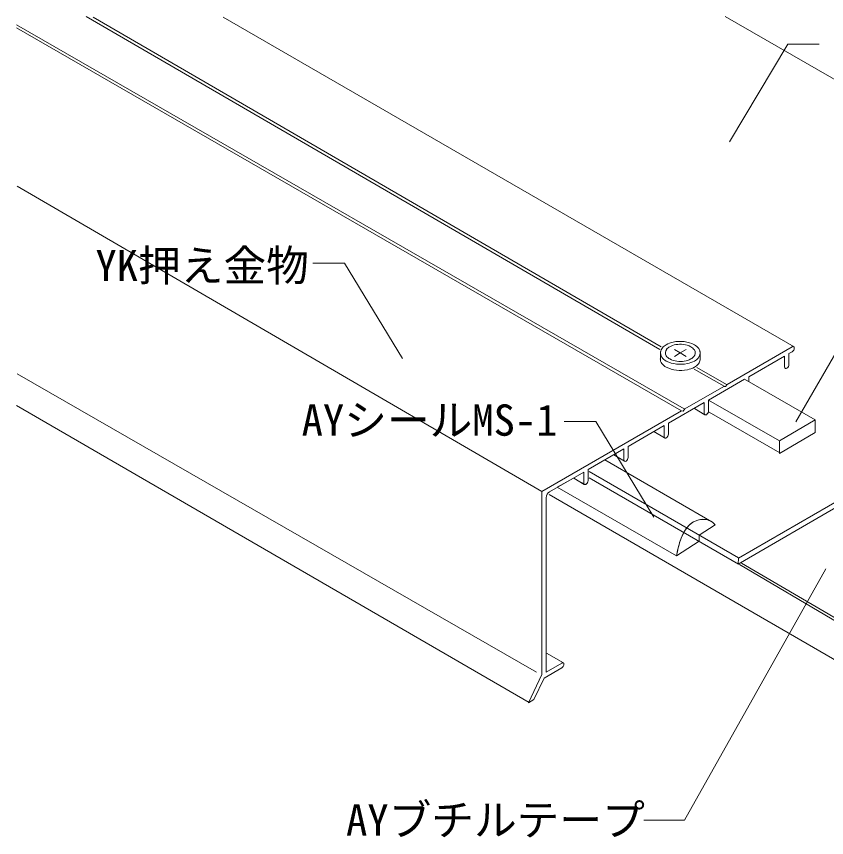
# Model space of a CAD drawing. Units: millimetres, scale not verified. Extents: x -9027 to 5741, y -567 to 9286.
# Drawn here: x -838 to 35, y -404 to 480 of the extents above; entities that cross this region are included whole.
import ezdxf
from ezdxf.enums import TextEntityAlignment as Align

# ---------------------------------------------------------------- set-up
doc = ezdxf.new("R2010")
doc.units = ezdxf.units.MM
doc.header["$LTSCALE"] = 10
doc.layers.add('0-0_文字', color=7, linetype='Continuous', lineweight=18)
doc.layers.add('0-1_レイヤー 3', color=7, linetype='Continuous', lineweight=18)
doc.styles.add('ＭＳ ゴシック', font='')
doc.styles.get('ＭＳ ゴシック').set_extended_font_data('MS Gothic')

msp = doc.modelspace()

# ---------------------------------------------------------------- linework, layer by layer
at = {"layer": '0-0_文字'}
for points in [[(-69.79, 344.85), (-6.99, 450.25), (26.81, 450.25)], [(-421.99, 111.45), (-484.59, 214.25), (-518.39, 214.25)], [(1.61, 43.25), (85.21, 187.85), (119.01, 187.85)], [(-151.19, -59.15), (-213.79, 43.65), (-247.79, 43.65)], [(33.81, -115.15), (-118.19, -385.55), (-161.99, -385.55)]]:
    msp.add_lwpolyline(points, dxfattribs=at)
at = {"layer": '0-1_レイヤー 3'}
for p, q in [((-762.79, 480.05), (-144.79, 121.45)), ((-755.19, 479.25), (-143.39, 124.25)), ((-614.99, 479.25), (-0.19, 124.25)), ((-74.39, 480.05), (439.61, 183.45)), ((-837.59, 471.05), (-118.59, 57.25)), ((-837.79, 467.65), (-121.39, 55.25)), ((-836.99, 297.05), (-271.79, -31.55)), ((-143.99, 119.05), (-144.19, 110.45)), ((-122.79, 117.65), (-129.19, 121.25)), ((-122.79, 117.65), (-129.19, 113.85)), ((-122.79, 117.65), (-116.39, 121.25)), ((-122.79, 117.65), (-116.39, 113.85)), ((-101.39, 119.05), (-101.39, 110.65)), ((-107.99, 100.25), (-75.59, 81.65)), ((-104.99, 102.05), (-72.99, 83.65)), ((-836.99, 95.05), (-277.79, -226.15)), ((-53.59, 89.25), (22.41, 45.45)), ((-92.39, 66.85), (-15.79, 23.05)), ((-837.79, 60.85), (-285.59, -258.95)), ((-107.59, 57.85), (-96.19, 50.85)), ((-91.79, 53.65), (-15.59, 9.85)), ((-151.39, 33.05), (-139.79, 26.25)), ((-194.39, 7.85), (-182.79, 1.05)), ((-237.59, -17.35), (-226.19, -24.15)), ((-220.99, -10.15), (-60.19, -103.15)), ((-220.99, -16.95), (-60.19, -109.95)), ((-263.99, -34.75), (208.41, -308.75)), ((-255.39, -27.15), (-126.99, -101.15)), ((-126.79, -101.15), (-102.39, -85.15)), ((-59.19, -110.35), (46.81, -172.75)), ((-56.79, -108.75), (46.81, -169.55)), ((-266.79, -205.95), (-248.59, -216.35))]:
    msp.add_line(p, q, dxfattribs=at)
for points in [[(474.81, 149.05), (474.81, 153.25), (437.01, 175.45), (63.81, -39.95), (53.21, -43.75), (-60.59, -109.95), (-60.19, -103.55), (53.01, -38.15), (62.41, -34.35), (439.61, 183.45), (482.61, 158.25), (482.61, 144.45)], [(-74.19, 81.25), (-72.39, 83.65), (-2.39, 124.05)], [(-2.39, 118.85), (-5.79, 116.85), (-5.79, 105.05)], [(-10.39, 102.25), (-10.39, 114.25), (-48.99, 91.85), (-48.99, 86.65)], [(-53.59, 89.25), (-92.39, 66.85), (-92.39, 55.05)], [(-250.39, -221.75), (-269.39, -232.75), (-280.39, -255.75), (-286.19, -259.15), (-271.79, -228.75), (-271.79, -31.55), (-121.59, 55.25), (-119.79, 54.85), (-117.99, 57.45), (-75.99, 81.45), (-74.19, 81.25)], [(-96.99, 52.25), (-96.99, 64.25), (-135.59, 41.85), (-135.59, 30.05)], [(-140.19, 27.25), (-140.19, 39.25), (-178.99, 16.85), (-178.99, 5.05)], [(-183.59, 2.25), (-183.59, 14.25), (-222.19, -8.15), (-222.19, -19.95)], [(-88.79, -64.35), (-204.19, 2.25), (-222.19, -8.15), (-222.19, -20.35)], [(-226.79, -22.75), (-226.79, -10.75), (-263.59, -31.95)], [(-225.39, -24.15), (-237.79, -17.15), (-255.39, -27.15)], [(-267.19, -38.35), (-267.19, -226.15), (-250.39, -216.55)], [(-102.39, -85.15), (-102.39, -78.75), (-85.39, -67.75)]]:
    msp.add_lwpolyline(points, dxfattribs=at)
msp.add_lwpolyline([(22.41, 31.85), (22.41, 45.45), (-15.79, 23.05), (-15.79, 9.25)], close=True, dxfattribs=at)
for centre, radius, start, end in [((-130.45, 113.07), 15.36, 119.42442, 139.18498), ((-125.29, 103.69), 26.06, 101.28633, 119.16339), ((-129.08, 114.6), 10.93, 117.89738, 140.18504), ((-124.61, 107.25), 19.52, 98.92051, 119.4104), ((-123.07, 94.64), 35.38, 64.05264, 101.94482), ((-123.04, 100.27), 26.66, 64.09796, 99.91853), ((-116.6, 114.89), 10.71, 33.17676, 60.92531), ((-115.37, 112.92), 15.6, 36.81601, 60.12822), ((-1.2, 122.25), 2.16, 87.81971, 123.59757), ((-1.3, 123.1), 1.33, 349.57632, 81.7765), ((-135.92, 117.62), 8.25, 138.21216, 214.59312), ((-132.9, 117.66), 6.03, 139.29211, 210.96511), ((-112.97, 117.65), 6.17, 320.39104, 30.18945), ((-109.74, 117.6), 8.31, 318.52599, 34.27929), ((-4.76, 123), 4.77, 299.78544, 358.28705), ((-135.94, 111.34), 8.46, 181.92675, 216.10943), ((-130.54, 115.78), 15.45, 217.61559, 241.14235), ((-130.7, 122.07), 15.09, 217.23153, 241.08775), ((-129.01, 120.7), 10.95, 214.13802, 241.75715), ((-122.52, 140.66), 35.38, 244.05264, 281.94482), ((-122.6, 134.73), 26.37, 243.90516, 279.04043), ((-121.43, 129.34), 20.86, 278.20629, 298.76098), ((-120.29, 131.61), 26.06, 281.28633, 299.1634), ((-116.53, 120.43), 10.69, 298.73284, 321.09064), ((-114.64, 121.91), 14.83, 298.33962, 318.5678), ((-110.31, 111.5), 9.01, 321.00386, 352.03693), ((-122.52, 134.06), 35.38, 244.05264, 281.94482), ((-120.29, 125.01), 26.06, 281.28633, 299.1634), ((-114.26, 114.58), 14.01, 298.42728, 321.39422), ((-8.85, 102.35), 1.55, 183.40868, 303.46122), ((-10.82, 105.22), 5.03, 304.21757, 358.16084), ((-97.42, 55.22), 5.03, 304.21757, 358.16084), ((-95.45, 52.35), 1.55, 183.40868, 303.46122), ((-138.91, 26.99), 1.31, 168.3174, 260.07381), ((-140.36, 30.2), 4.77, 299.78544, 358.28705), ((-139.05, 27.43), 1.74, 267.37601, 307.67513), ((-182.05, 2.35), 1.55, 183.40868, 303.46122), ((-184.02, 5.22), 5.03, 304.21757, 358.16084), ((-225.51, -23.01), 1.31, 168.3174, 260.07381), ((-225.65, -22.57), 1.74, 267.37601, 307.67513), ((-224.98, -23.41), 0.845, 241.04584, 296.01656), ((-225.67, -22.09), 2.33, 296.96193, 333.03807), ((-226.96, -19.8), 4.77, 299.78544, 358.28705), ((-236.07, -15.16), 14.81, 327.36933, 339.50057), ((-259.23, -38.61), 7.97, 123.20436, 178.08013), ((-97.78, -84.12), 22.38, 82.34349, 145.30269), ((-98.28, -82.53), 20.88, 80.37839, 125.6536), ((-91.02, -90.41), 31.54, 128.03465, 149.84638), ((-97.57, -77.61), 15.91, 58.22533, 79.94667), ((-98.18, -79.12), 17.5, 57.56192, 78.83526), ((-94.69, -73.6), 10.99, 32.18687, 59.96342), ((-66.7, -103.86), 59.33, 150.40977, 161.16294), ((-82.67, -95.68), 41.38, 144.04766, 157.37977), ((-16.16, -120.31), 112.48, 161.54333, 170.18746), ((-52.94, -108.89), 73.91, 156.79236, 166.84156), ((-5.09, -121.61), 123.42, 166.14936, 170.45521), ((-249.33, -217.92), 1.74, 87.37601, 127.67513), ((-253.16, -217.62), 4.97, 303.85443, 358.52403), ((-249.48, -217.48), 1.31, 348.31735, 80.07376)]:
    msp.add_arc(centre, radius, start, end, dxfattribs=at)

# ---------------------------------------------------------------- texts
at = {"layer": '0-0_文字', "style": 'ＭＳ ゴシック'}
for s, p in [('YK押え金物', (-752.66, 184.78)), ('AYシールMS-1', (-530.64, 18.26)), ('AYブチルテープ', (-482.79, -412.37))]:
    msp.add_text(s, height=33.72, dxfattribs=at).set_placement(p, align=Align.BOTTOM_LEFT)

doc.saveas('drawing.dxf')
